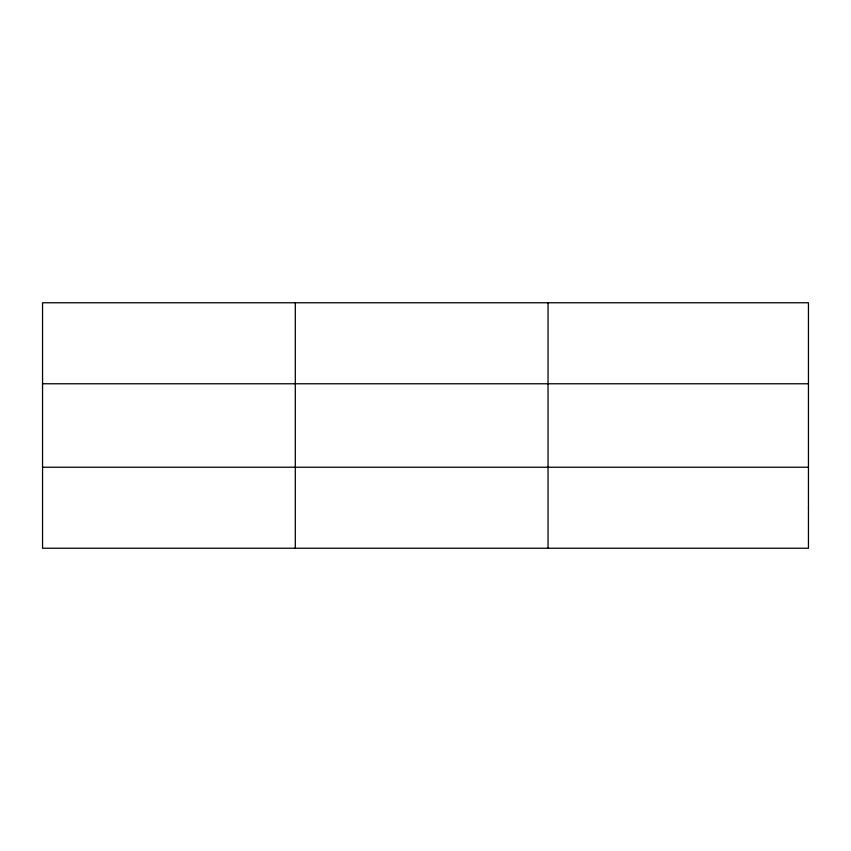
<?xml version="1.0" encoding="UTF-8"?>
<svg xmlns="http://www.w3.org/2000/svg" width="851" height="851" viewBox="0 0 851 851"><rect width="100%" height="100%" fill="white"/><g stroke="black" fill="none" stroke-linecap="round" stroke-linejoin="round"><path stroke-width="1.28" d="M295.297 548.235L295.297 302.765M548.044 548.235L548.044 302.765M42.55 383.769L808.45 383.769M42.55 467.231L808.45 467.231M808.45 507.728L808.45 548.235L42.55 548.235L42.55 302.765L808.45 302.765L808.45 507.728"/></g></svg>
